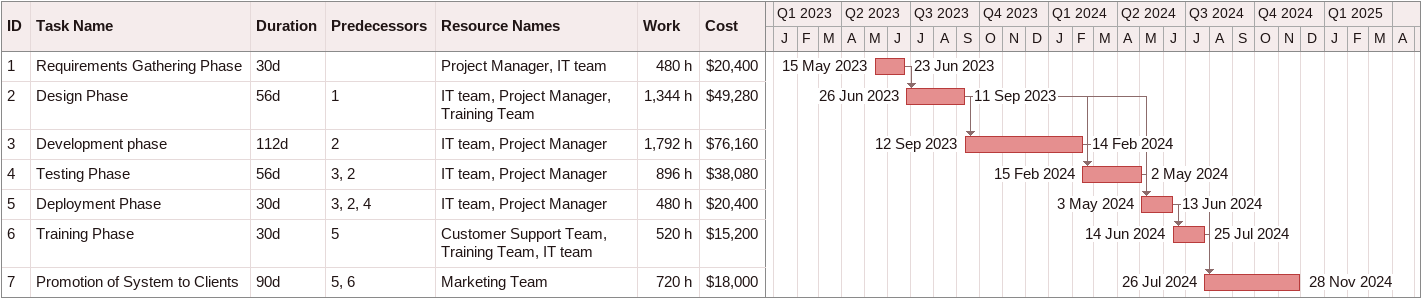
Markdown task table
| ID | Task | Duration | Start | Finish | Predecessors | Resources | Work (h) | Cost ($) |
|---|---|---|---|---|---|---|---|---|
| 1 | Requirements Gathering Phase | 30d | 2023-05-15 | 2023-06-23 |  | Project Manager, IT team | 480 | 20400 |
| 2 | Design Phase | 56d | 2023-06-26 | 2023-09-11 | 1 | IT team, Project Manager, Training Team | 1344 | 49280 |
| 3 | Development phase | 112d | 2023-09-12 | 2024-02-14 | 2 | IT team, Project Manager | 1792 | 76160 |
| 4 | Testing Phase | 56d | 2024-02-15 | 2024-05-02 | 3, 2 | IT team, Project Manager | 896 | 38080 |
| 5 | Deployment Phase | 30d | 2024-05-03 | 2024-06-13 | 3, 2, 4 | IT team, Project Manager | 480 | 20400 |
| 6 | Training Phase | 30d | 2024-06-14 | 2024-07-25 | 5 | Customer Support Team, Training Team, IT team | 520 | 15200 |
| 7 | Promotion of System to Clients | 90d | 2024-07-26 | 2024-11-28 | 5, 6 | Marketing Team | 720 | 18000 |
